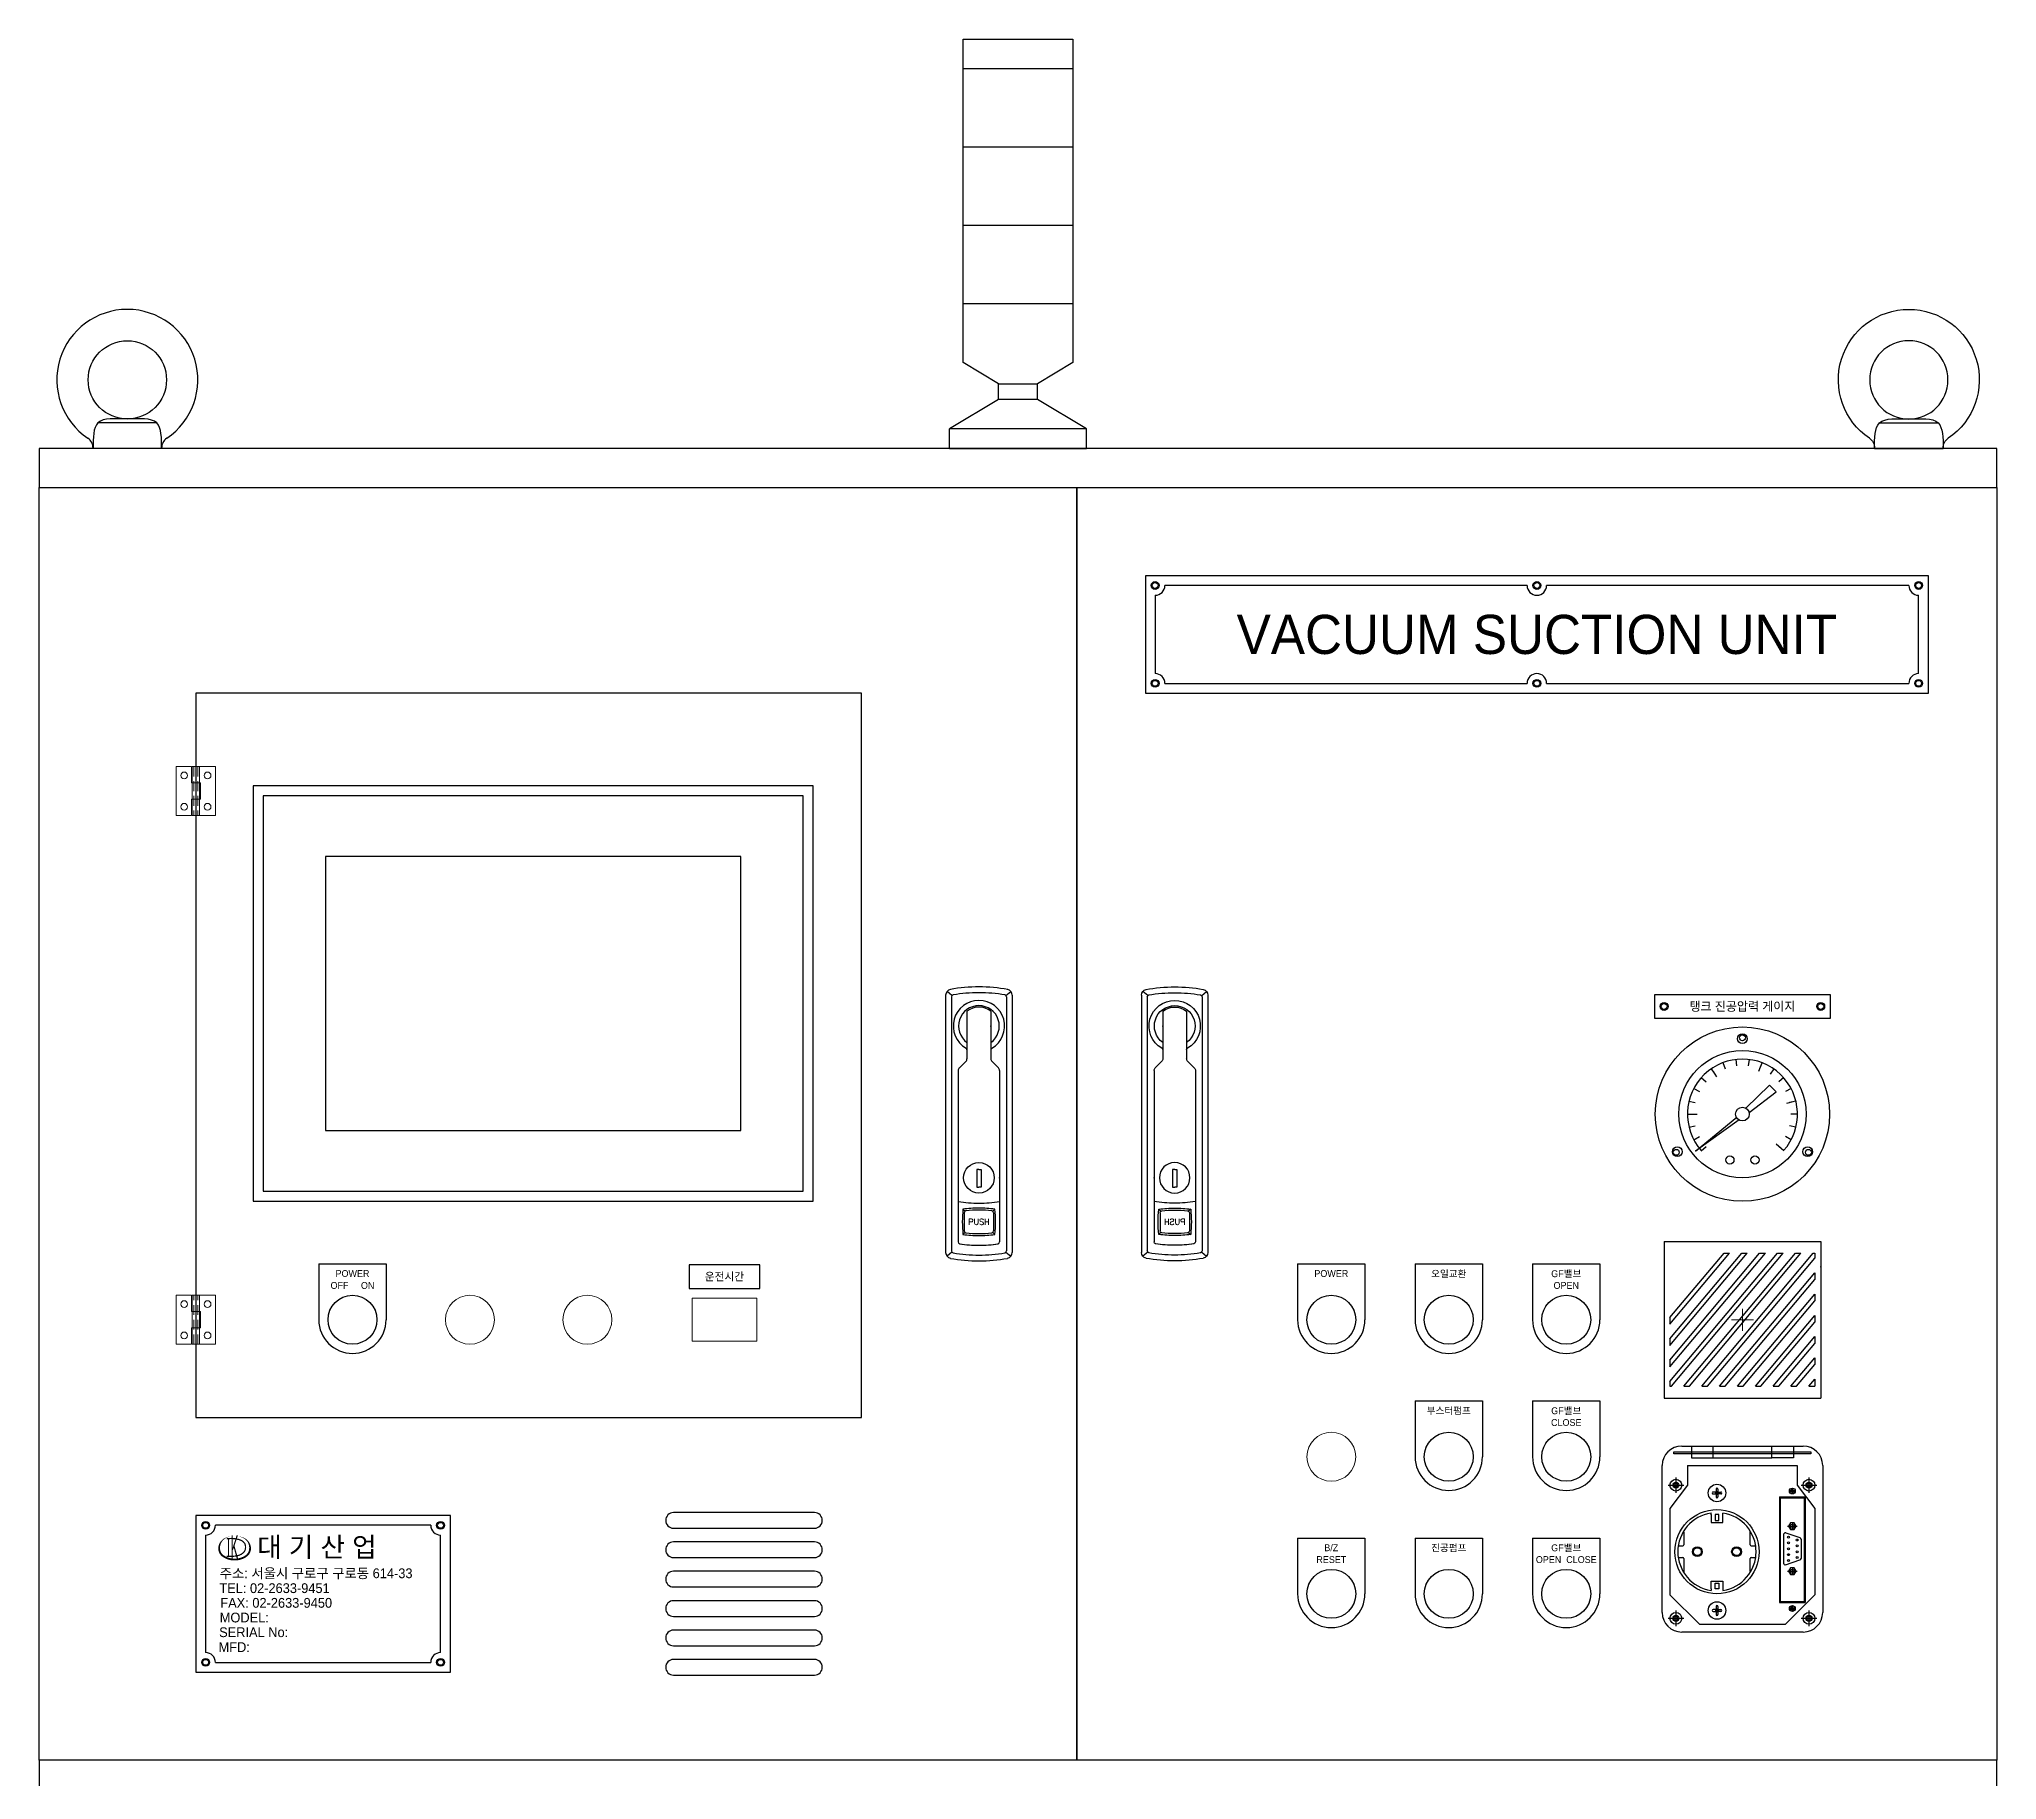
# Model space of a CAD drawing. Header units: millimetres. Extents: x 92843 to 114843, y 2721 to 9158.
# Drawn here: x 95023 to 96023, y 5728 to 6617 of the extents above; entities that cross this region are included whole.
import ezdxf
from ezdxf.enums import TextEntityAlignment as Align

# ---------------------------------------------------------------- set-up
doc = ezdxf.new("R2010")
doc.units = ezdxf.units.MM
doc.header["$LTSCALE"] = 10
doc.linetypes.add('DASHED', pattern=[0.75, 0.5, -0.25])
doc.layers.add('CENTER', color=1, linetype='Continuous', lineweight=13)
doc.layers.add('DIM', color=1, linetype='Continuous', lineweight=13)
doc.layers.add('Layer2', color=7, linetype='Continuous')
doc.styles.get("Standard").update_dxf_attribs({"font": 'txt.shx'})
doc.styles.add('style1', font='')
doc.styles.add('style2', font='')
doc.styles.get('style1').set_extended_font_data('Gulim')
doc.styles.get('style2').set_extended_font_data('Gulim')

# ---------------------------------------------------------------- blocks, each defined once
blk = doc.blocks.new('A$C65555AC7')
at = {"linetype": 'Continuous', "ltscale": 2}
for p, q in [((-28, 209), (28, 209)), ((-28, 43.8), (-28, 209)), ((28, 209), (28, 43.8)), ((-28, 194), (28, 194)), ((-28, 154), (28, 154)), ((-28, 114), (28, 114)), ((-28, 74), (28, 74)), ((-10, 33), (-28, 43.8)), ((28, 43.8), (10, 33)), ((-10, 25), (-10, 33)), ((-10, 33), (10, 33)), ((10, 25), (10, 33)), ((-10, 25), (-35, 10)), ((10, 25), (-10, 25)), ((35, 10), (10, 25)), ((-35, 0), (-35, 10)), ((35, 10), (-35, 10)), ((35, 0), (35, 10)), ((-35, 0), (35, 0))]:
    blk.add_line(p, q, dxfattribs=at)
blk = doc.blocks.new('A$C1180446B')
for p, q in [((15, 13), (-15, 13)), ((-17.5, 0.2), (-17.5, 0)), ((17.5, 0), (-17.5, 0)), ((17.5, 0.2), (17.5, 0))]:
    blk.add_line(p, q)
blk.add_circle((0, 35), 20)
for centre, radius, start, end in [((0, 35), 36, 304.0229, 235.9771), ((-23.5, 0.2), 6, 0, 55.9771), ((23.5, 0.2), 6, 124.0229, 180)]:
    blk.add_arc(centre, radius, start, end)
blk.add_open_spline([(17.5, 0), (17.5, 5.3), (17.5, 16.5), (0, 14.2), (-17.4, 16.6), (-17.5, 5.4), (-17.5, 0.2)], degree=3, knots=[0, 0, 0, 0, 13.2382, 28.37095, 43.50369, 56.55556, 56.55556, 56.55556, 56.55556])
blk = doc.blocks.new('A$C11112CA2')
for p, q in [((-16, 23.1), (-14.1, 20.4)), ((-15, 21.8), (-13.2, 19.1)), ((-10, 26.3), (-8.8, 23.2)), ((-3.4, 27.9), (-3, 24.6)), ((3.4, 27.9), (3, 24.6)), ((9.4, 24.8), (8.2, 21.7)), ((10, 26.3), (8.8, 23.2)), ((16, 23.1), (14.1, 20.4)), ((-24.9, 13.1), (-22, 11.5)), ((-21.1, 18.7), (-18.6, 16.5)), ((1.7, 3), (13.9, 14.8)), ((3.4, 0.9), (17.2, 11.3)), ((17.2, 11.3), (13.9, 14.8)), ((21.1, 18.7), (18.6, 16.5)), ((24.9, 13.1), (22, 11.5)), ((-28.1, 0), (-24.8, 0)), ((-27.3, 6.7), (-24.1, 5.9)), ((-26.5, 0), (-23.2, 0)), ((25.7, 6.3), (22.5, 5.5)), ((27.3, 6.7), (24.1, 5.9)), ((28.1, 0), (24.8, 0)), ((-27.3, -6.7), (-24.1, -5.9)), ((-23.9, -19), (-2.9, -1.5)), ((-1.7, -2.9), (-23.9, -19)), ((27.3, -6.7), (24.1, -5.9)), ((-24.9, -13.1), (-22, -11.5)), ((19.8, -17.6), (17.3, -15.4)), ((21.1, -18.7), (18.6, -16.5)), ((24.9, -13.1), (22, -11.5))]:
    blk.add_line(p, q)
blk.add_lwpolyline([(-21.1, -18.7), (-18.6, -16.5)])
for centre, radius in [((0, 0), 44.5), ((0, 0), 32.5), ((0, 0), 3.47), ((-6.4, -23.4), 2.09), ((6.4, -23.4), 2.09)]:
    blk.add_circle(centre, radius)
at = {"linetype": 'Continuous', "ltscale": 2}
for centre in [(0, 38.5), (-33.3, -19.2), (33.3, -19.2)]:
    blk.add_circle(centre, 2.5, dxfattribs=at)
blk.add_arc((0, 0), 28.1, 318.4615, 221.5385)
blk = doc.blocks.new('A$C19076AFE')
at = {"linetype": 'Continuous', "ltscale": 2}
blk.add_lwpolyline([(-5, -6), (85, -6), (85, 6), (-5, 6)], close=True, dxfattribs=at)
at = {"linetype": 'Continuous'}
for centre in [(0, 0), (80, 0)]:
    blk.add_circle(centre, 2, dxfattribs=at)
at = {"layer": 'Layer2', "style": 'style1'}
blk.add_text('탱크 진공압력 게이지', height=4.5, dxfattribs=at).set_placement((40, 0), align=Align.MIDDLE_CENTER)
blk = doc.blocks.new('A$C6EFD59F5')
at = {"linetype": 'Continuous'}
blk.add_lwpolyline([(-200, -55), (200, -55), (200, 5), (-200, 5)], close=True, dxfattribs=at)
for points in [[(-5, 0), (-190, 0)], [(190, 0), (5, 0)], [(-195, -5), (-195, -45)], [(195, -45), (195, -5)], [(-190, -50), (-5, -50)], [(5, -50), (190, -50)]]:
    blk.add_lwpolyline(points, dxfattribs=at)
for centre in [(-195, 0), (0, 0), (195, 0), (-195, -50), (0, -50), (195, -50)]:
    blk.add_circle(centre, 2)
for centre, start, end in [((-195, 0), 270, 0), ((0, 0), 180, 0), ((195, 0), 180, 270), ((-195, -50), 0, 90), ((0, -50), 0, 180), ((195, -50), 90, 180)]:
    blk.add_arc(centre, 5, start, end)
at = {"layer": 'Layer2', "style": 'style1'}
blk.add_text('VACUUM SUCTION UNIT', height=20, dxfattribs=at).set_placement((0, -25), align=Align.MIDDLE_CENTER)
blk = doc.blocks.new('A$C63FF56D9')
for p, q in [((-40, 40), (40, 40)), ((-40, 40), (-40, -40)), ((40, 40), (40, -40)), ((-37, -9.7), (-0.3, 34)), ((-37, -2.2), (-6.6, 34)), ((-37, -13.1), (2.5, 34)), ((-37, -20.6), (8.8, 34)), ((-37, 1.2), (-9.4, 34)), ((-37, -31.5), (17.9, 34)), ((-37, -24), (11.7, 34)), ((-36.2, -34), (20.8, 34)), ((-29.9, -34), (27.1, 34)), ((-27.1, -34), (29.9, 34)), ((-20.8, -34), (36.2, 34)), ((-17.9, -34), (37, 31.5)), ((-9.4, 34), (-6.6, 34)), ((-0.3, 34), (2.5, 34)), ((8.8, 34), (11.7, 34)), ((17.9, 34), (20.8, 34)), ((27.1, 34), (29.9, 34)), ((36.2, 34), (37, 34)), ((37, 34), (37, 31.5)), ((-11.7, -34), (37, 24)), ((-8.8, -34), (37, 20.6)), ((37, 24), (37, 20.6)), ((-2.5, -34), (37, 13.1)), ((37, 13.1), (37, 9.7)), ((-37, 1.2), (-37, -2.2)), ((0.3, -34), (37, 9.7)), ((6.6, -34), (37, 2.2)), ((37, 2.2), (37, -1.2)), ((-37, -9.7), (-37, -13.1)), ((9.4, -34), (37, -1.2)), ((15.7, -34), (37, -8.6)), ((37, -8.6), (37, -12.1)), ((18.6, -34), (37, -12.1)), ((24.8, -34), (37, -19.5)), ((37, -19.5), (37, -22.9)), ((-37, -20.6), (-37, -24)), ((27.7, -34), (37, -22.9)), ((-37, -31.5), (-37, -34)), ((-37, -34), (-36.2, -34)), ((-29.9, -34), (-27.1, -34)), ((-20.8, -34), (-17.9, -34)), ((-11.7, -34), (-8.8, -34)), ((-2.5, -34), (0.3, -34)), ((6.6, -34), (9.4, -34)), ((15.7, -34), (18.6, -34)), ((24.8, -34), (27.7, -34)), ((34, -34), (37, -30.4)), ((34, -34), (37, -34)), ((37, -30.4), (37, -34)), ((-40, -40), (40, -40))]:
    blk.add_line(p, q)
blk.add_point((40, 27))
at = {"layer": 'CENTER'}
for p, q in [((-5.6, 0), (5.6, 0)), ((0, -5.6), (0, 5.6))]:
    blk.add_line(p, q, dxfattribs=at)
blk = doc.blocks.new('A$C2D096CFE')
for p, q in [((6, 92), (76, 92)), ((6, 91), (6, 92)), ((76, 91), (6, 91)), ((10, 95), (72, 95)), ((15, 95), (15, 89)), ((26, 89), (26, 95)), ((56, 89), (56, 95)), ((67, 95), (67, 89)), ((76, 92), (76, 91)), ((0, 10), (0, 85)), ((15, 89), (26, 89)), ((26, 89), (56, 89)), ((67, 89), (56, 89)), ((82, 85), (82, 10)), ((27.5, 71.5), (26, 71.5)), ((26, 70.5), (27.5, 70.5)), ((27, 71), (29, 71)), ((27.5, 73), (27.5, 72)), ((27.5, 72), (27.5, 71.5)), ((27.5, 70.5), (27.5, 69)), ((28, 72), (28, 70)), ((28.5, 73), (28.5, 71.5)), ((28.5, 71.5), (30, 71.5)), ((30, 70.5), (28.5, 70.5)), ((28.5, 70.5), (28.5, 69)), ((65.7, 72.2), (65.5, 72.2)), ((65.7, 71.7), (65.5, 71.7)), ((66.2, 72.2), (65.7, 72.2)), ((65.7, 71.7), (66.2, 71.7)), ((66, 72), (67, 72)), ((66.2, 72.7), (66.2, 73)), ((66.2, 72.7), (66.2, 72.2)), ((66.2, 71.7), (66.2, 71.2)), ((66.2, 71.2), (66.2, 71)), ((66.5, 72.5), (66.5, 71.5)), ((66.7, 72.7), (66.7, 73)), ((66.7, 72.7), (66.7, 72.2)), ((66.7, 72.2), (67.2, 72.2)), ((67.2, 71.7), (66.7, 71.7)), ((66.7, 71.7), (66.7, 71.2)), ((66.7, 71.2), (66.7, 71)), ((67.2, 72.2), (67.5, 72.2)), ((67.2, 71.7), (67.5, 71.7)), ((25, 59.9), (25, 60.8)), ((31, 59.9), (31, 60.7)), ((60, 69), (60, 15)), ((60, 69), (73, 69)), ((60.5, 68.5), (72.5, 68.5)), ((60.5, 15.5), (60.5, 68.5)), ((72.5, 68.5), (72.5, 18.5)), ((73, 69), (73, 15)), ((11, 51), (11, 51.5)), ((11, 51), (11, 44.5)), ((25, 60), (25, 56)), ((25, 56), (31, 56)), ((27, 60), (27, 57)), ((29, 60), (27, 60)), ((27, 57), (29, 57)), ((29, 57), (29, 60)), ((31, 56), (31, 60)), ((45, 51), (45, 51.5)), ((45, 44.5), (45, 51)), ((63.1, 50.6), (70.3, 48.2)), ((64, 54), (69, 54)), ((66.5, 56), (66.5, 52)), ((8.2, 44), (10.5, 44)), ((45.5, 44), (48, 44)), ((62, 49.8), (62, 34.9)), ((70.4, 48.2), (70.3, 48.2)), ((71, 47.4), (71, 37.5)), ((8.2, 38), (10.5, 38)), ((11, 37.5), (11, 30.4)), ((45, 31), (45, 37.5)), ((45, 31), (45, 30.5)), ((45.5, 38), (48, 38)), ((63, 34.3), (70.4, 36.8)), ((64, 31), (69, 31)), ((66.5, 33), (66.5, 29)), ((25, 22), (25, 26)), ((25, 26), (31, 26)), ((25, 22), (25, 21.2)), ((27, 22), (27, 25)), ((27, 25), (29, 25)), ((29, 22), (27, 22)), ((29, 25), (29, 22)), ((31, 26), (31, 22)), ((31, 22), (31, 21.2)), ((27.5, 11.5), (26, 11.5)), ((26, 10.5), (27.5, 10.5)), ((27, 11), (29, 11)), ((27.5, 13), (27.5, 12)), ((27.5, 12), (27.5, 11.5)), ((27.5, 10.5), (27.5, 9)), ((28, 12), (28, 10.5)), ((28, 10.5), (28, 10)), ((28.5, 13), (28.5, 11.5)), ((28.5, 11.5), (30, 11.5)), ((28.5, 10.5), (28.5, 9)), ((30, 10.5), (28.5, 10.5)), ((60, 15), (73, 15)), ((72.5, 15.5), (60.5, 15.5)), ((65.7, 12.2), (65.5, 12.2)), ((65.7, 11.7), (65.5, 11.7)), ((66.2, 12.2), (65.7, 12.2)), ((65.7, 11.7), (66.2, 11.7)), ((66, 12), (67, 12)), ((66.2, 12.7), (66.2, 13)), ((66.2, 12.7), (66.2, 12.2)), ((66.2, 11.7), (66.2, 11.2)), ((66.2, 11.2), (66.2, 11)), ((66.5, 12.5), (66.5, 11.5)), ((66.7, 12.7), (66.7, 13)), ((66.7, 12.7), (66.7, 12.2)), ((66.7, 12.2), (67.2, 12.2)), ((66.7, 11.7), (66.7, 11.2)), ((67.2, 11.7), (66.7, 11.7)), ((66.7, 11.2), (66.7, 11)), ((67.2, 12.2), (67.5, 12.2)), ((67.2, 11.7), (67.5, 11.7)), ((72.5, 18.5), (72.5, 15.5)), ((72, 0), (10, 0))]:
    blk.add_line(p, q)
at = {"color": 1}
for p, q in [((3, 75), (11, 75)), ((7, 79), (7, 71)), ((71, 75), (79, 75)), ((75, 79), (75, 71)), ((7, 11), (7, 3)), ((75, 11), (75, 3)), ((3, 7), (11, 7)), ((71, 7), (79, 7))]:
    blk.add_line(p, q, dxfattribs=at)
for points in [[(64.5, 54), (65.5, 52.3), (67.5, 52.3), (68.5, 54), (67.5, 55.7), (65.5, 55.7)], [(64.5, 31), (65.5, 29.3), (67.5, 29.3), (68.5, 31), (67.5, 32.7), (65.5, 32.7)]]:
    blk.add_lwpolyline(points, close=True)
for centre, radius in [((7, 75), 3), ((7, 75), 1.5), ((28, 71), 4.5), ((66.5, 72), 1.5), ((75, 75), 3), ((75, 75), 1.5), ((28, 41), 21.5), ((66.5, 54), 1), ((18, 41), 2.5), ((18, 41), 2), ((38, 41), 2.5), ((38, 41), 2), ((64.5, 48.5), 0.5), ((64.5, 45.5), 0.5), ((64.5, 42.5), 0.5), ((69, 47), 0.5), ((69, 44), 0.5), ((69, 41), 0.5), ((64.5, 39.5), 0.5), ((64.5, 36.5), 0.5), ((66.5, 31), 1), ((69, 38), 0.5), ((28, 11), 4.5), ((66.5, 12), 1.5), ((7, 7), 3), ((7, 7), 1.5), ((75, 7), 3), ((75, 7), 1.5)]:
    blk.add_circle(centre, radius)
for centre, radius, start, end in [((10, 85), 10, 90, 180), ((72, 85), 10, 0, 90), ((26, 71), 0.5, 90, 270), ((28, 73), 0.5, 0, 180), ((30, 71), 0.5, 270, 90), ((65.5, 72), 0.25, 90, 270), ((66.5, 73), 0.25, 0, 180), ((66.5, 71), 0.25, 180, 0), ((67.5, 72), 0.25, 270, 90), ((28, 41), 20, 98.6371, 261.3758), ((28, 69), 0.5, 180, 0), ((28, 41), 20, 278.5959, 81.3801), ((62.9, 49.7), 0.911, 73.5236, 188.0036), ((10.5, 44.5), 0.5, 270, 0), ((45.5, 44.5), 0.5, 180, 270), ((69.9, 47.2), 1.1, 3.7138, 64.2392), ((10.5, 37.5), 0.5, 0, 90), ((45.5, 37.5), 0.5, 90, 180), ((62.8, 35.1), 0.761, 175.7678, 294.1763), ((70.1, 37.7), 0.908, 284.5541, 0.683), ((26, 11), 0.5, 90, 270), ((28, 13), 0.5, 0, 180), ((30, 11), 0.5, 270, 90), ((65.5, 12), 0.25, 90, 270), ((66.5, 13), 0.25, 0, 180), ((66.5, 11), 0.25, 180, 0), ((67.5, 12), 0.25, 270, 90), ((10, 10), 10, 180, 270), ((28, 9), 0.5, 180, 0), ((72, 10), 10, 270, 0)]:
    blk.add_arc(centre, radius, start, end)
blk = doc.blocks.new('A$C75902C83')
for p, q in [((-17.2, 28.5), (17.2, 28.5)), ((-17.2, 28.5), (-17.2, 0)), ((-17.2, 28.5), (-17.2, 0)), ((17.2, 28.5), (17.2, 0)), ((17.2, 28.5), (17.2, 0))]:
    blk.add_line(p, q)
at = {"ltscale": 2}
blk.add_circle((0, 0), 12.5, dxfattribs=at)
blk.add_arc((0, 0), 17.2, 180, 0)
at = {"layer": 'Layer2', "style": 'style2'}
blk.add_text('POWER', height=3.5, dxfattribs=at).set_placement((0, 23.6), align=Align.MIDDLE)
blk = doc.blocks.new('A$C0A5047A4')
for p, q in [((-17.2, 28.5), (17.2, 28.5)), ((-17.2, 28.5), (-17.2, 0)), ((-17.2, 28.5), (-17.2, 0)), ((17.2, 28.5), (17.2, 0)), ((17.2, 28.5), (17.2, 0))]:
    blk.add_line(p, q)
at = {"ltscale": 2}
blk.add_circle((0, 0), 12.5, dxfattribs=at)
blk.add_arc((0, 0), 17.2, 180, 0)
at = {"layer": 'Layer2', "style": 'style2'}
for s, p in [('B/Z', (0, 23.6)), ('RESET', (0, 17.5))]:
    blk.add_text(s, height=3.5, dxfattribs=at).set_placement(p, align=Align.MIDDLE)
blk = doc.blocks.new('A$C2C1C433C')
for p, q in [((-17.2, 28.5), (17.2, 28.5)), ((-17.2, 28.5), (-17.2, 0)), ((-17.2, 28.5), (-17.2, 0)), ((17.2, 28.5), (17.2, 0)), ((17.2, 28.5), (17.2, 0))]:
    blk.add_line(p, q)
at = {"ltscale": 2}
blk.add_circle((0, 0), 12.5, dxfattribs=at)
blk.add_arc((0, 0), 17.2, 180, 0)
at = {"layer": 'Layer2', "style": 'style2'}
blk.add_text('오일교환', height=3.5, dxfattribs=at).set_placement((0, 23.6), align=Align.MIDDLE)
blk = doc.blocks.new('A$C10FA197B')
for p, q in [((-17.2, 28.5), (17.2, 28.5)), ((-17.2, 28.5), (-17.2, 0)), ((-17.2, 28.5), (-17.2, 0)), ((17.2, 28.5), (17.2, 0)), ((17.2, 28.5), (17.2, 0))]:
    blk.add_line(p, q)
at = {"ltscale": 2}
blk.add_circle((0, 0), 12.5, dxfattribs=at)
blk.add_arc((0, 0), 17.2, 180, 0)
at = {"layer": 'Layer2', "style": 'style2'}
blk.add_text('진공펌프', height=3.5, dxfattribs=at).set_placement((0, 23.6), align=Align.MIDDLE)
blk = doc.blocks.new('A$C0A5605D1')
for p, q in [((-17.2, 28.5), (17.2, 28.5)), ((-17.2, 28.5), (-17.2, 0)), ((-17.2, 28.5), (-17.2, 0)), ((17.2, 28.5), (17.2, 0)), ((17.2, 28.5), (17.2, 0))]:
    blk.add_line(p, q)
at = {"ltscale": 2}
blk.add_circle((0, 0), 12.5, dxfattribs=at)
blk.add_arc((0, 0), 17.2, 180, 0)
at = {"layer": 'Layer2', "style": 'style2'}
for s, p in [('GF밸브', (0, 23.6)), ('OPEN', (0, 17.5))]:
    blk.add_text(s, height=3.5, dxfattribs=at).set_placement(p, align=Align.MIDDLE)
blk = doc.blocks.new('A$C690C5DB2')
for p, q in [((-17.2, 28.5), (17.2, 28.5)), ((-17.2, 28.5), (-17.2, 0)), ((-17.2, 28.5), (-17.2, 0)), ((17.2, 28.5), (17.2, 0)), ((17.2, 28.5), (17.2, 0))]:
    blk.add_line(p, q)
at = {"ltscale": 2}
blk.add_circle((0, 0), 12.5, dxfattribs=at)
blk.add_arc((0, 0), 17.2, 180, 0)
at = {"layer": 'Layer2', "style": 'style2'}
for s, p in [('GF밸브', (0, 23.6)), ('CLOSE', (0, 17.5))]:
    blk.add_text(s, height=3.5, dxfattribs=at).set_placement(p, align=Align.MIDDLE)
blk = doc.blocks.new('A$C1FD2517B')
for p, q in [((-17.2, 28.5), (17.2, 28.5)), ((-17.2, 28.5), (-17.2, 0)), ((-17.2, 28.5), (-17.2, 0)), ((17.2, 28.5), (17.2, 0)), ((17.2, 28.5), (17.2, 0))]:
    blk.add_line(p, q)
at = {"ltscale": 2}
blk.add_circle((0, 0), 12.5, dxfattribs=at)
blk.add_arc((0, 0), 17.2, 180, 0)
at = {"layer": 'Layer2', "style": 'style2'}
for s, p in [('GF밸브', (0, 23.6)), ('OPEN  CLOSE', (0, 17.5))]:
    blk.add_text(s, height=3.5, dxfattribs=at).set_placement(p, align=Align.MIDDLE)
blk = doc.blocks.new('A$C3D711DBA')
for p, q in [((-17.2, 28.5), (17.2, 28.5)), ((-17.2, 28.5), (-17.2, 0)), ((-17.2, 28.5), (-17.2, 0)), ((17.2, 28.5), (17.2, 0)), ((17.2, 28.5), (17.2, 0))]:
    blk.add_line(p, q)
at = {"ltscale": 2}
blk.add_circle((0, 0), 12.5, dxfattribs=at)
blk.add_arc((0, 0), 17.2, 180, 0)
at = {"layer": 'Layer2', "style": 'style2'}
blk.add_text('부스터펌프', height=3.5, dxfattribs=at).set_placement((0, 23.6), align=Align.MIDDLE)
blk = doc.blocks.new('A$C6F3947D2')
at = {"linetype": 'Continuous', "ltscale": 2}
for name, p in [('A$C6EFD59F5', (105, 515)), ('A$C19076AFE', (170, 300)), ('A$C11112CA2', (210, 245))]:
    blk.add_blockref(name, p, dxfattribs=at)
blk.add_blockref('A$C63FF56D9', (210, 140))
at = {"ltscale": 2}
for name, p in [('A$C75902C83', (0, 140)), ('A$C2C1C433C', (60, 140)), ('A$C0A5605D1', (120, 140)), ('A$C3D711DBA', (60, 70)), ('A$C690C5DB2', (120, 70)), ('A$C0A5047A4', (0, 0)), ('A$C10FA197B', (60, 0)), ('A$C1FD2517B', (120, 0))]:
    blk.add_blockref(name, p, dxfattribs=at)
at = {"linetype": 'Continuous'}
blk.add_blockref('A$C2D096CFE', (169, -19.5), dxfattribs=at)
blk = doc.blocks.new('방수평면회전-KA-604D-정면')
for p, q in [((-17, 135.7), (-17, 4.3)), ((-13.8, 135.5), (-16.3, 137.6)), ((-14, 134.9), (-14, 5.1)), ((13.8, 135.5), (16.3, 137.6)), ((14, 134.9), (14, 5.1)), ((17, 135.7), (17, 4.3)), ((-6.1, 127.5), (-6.1, 109)), ((6.1, 127.5), (6.1, 109)), ((-6.1, 110.5), (-6.1, 103.3)), ((6.1, 110.5), (6.1, 103.3)), ((-6.7, 101.9), (-10, 98.6)), ((6.7, 101.9), (10, 98.6)), ((-10.6, 97.2), (-10.6, 9.8)), ((10.5, 97.2), (10.5, 9.8)), ((-1.1, 46.8), (-1.1, 37.7)), ((0, 46.8), (-1.1, 46.8)), ((0, 46.8), (1.1, 46.8)), ((1.1, 46.8), (1.1, 37.7)), ((-1.1, 37.7), (0, 37.7)), ((1.1, 37.7), (0, 37.7)), ((-8.2, 26.5), (-7.1, 25.4)), ((-7.5, 24.6), (-7.5, 15.4)), ((8.2, 26.5), (7.1, 25.4)), ((7.5, 24.6), (7.5, 15.4)), ((13.9, 20), (14, 20)), ((-7.1, 14.6), (-8.2, 13.5)), ((7.1, 14.6), (8.2, 13.5)), ((-13.8, 4.5), (-16.3, 2.4)), ((13.8, 4.5), (16.3, 2.4))]:
    blk.add_line(p, q)
blk.add_circle((0, 42.5), 7.8)
for centre, radius, start, end in [((0, 60), 80, 90, 100.4757), ((0, 60), 80, 79.369, 90), ((-14, 135.7), 3, 100.4757, 180), ((-13, 134.9), 1, 99.849, 180), ((0, 60), 77, 90, 99.849), ((0, 120), 13.1, 90, 239.7651), ((0, 120), 10.4, 305.9041, 234.0959), ((0, 60), 77, 80.0797, 90), ((0, 120), 13.1, 300.2349, 90), ((13, 134.9), 1, 0, 80.151), ((14, 135.7), 3, 0, 79.5243), ((0, 120), 9.7, 51.0335, 128.9665), ((-8.1, 103.3), 2, 315, 0), ((-7.1, 107.8), 1, 0, 59.7651), ((7.1, 107.8), 1, 120.2349, 180), ((8.1, 103.3), 2, 180, 225), ((-8.6, 97.2), 2, 135, 180), ((8.5, 97.2), 2, 0, 45), ((0, 89.5), 60, 259.8728, 270), ((0, 89.5), 60, 270, 280.1272), ((52.4, 20), 60.9, 173.9192, 186.0808), ((0, -33.9), 60.9, 90, 97.6977), ((-6.5, 24.6), 1, 96.3251, 180), ((0, -34), 60, 90, 96.3251), ((0, -33.9), 60.9, 82.3023, 90), ((0, -34), 60, 83.6749, 90), ((6.5, 24.6), 1, 0, 83.6749), ((-52.4, 20), 60.9, 353.9192, 6.0808), ((0, 73.9), 60.9, 262.3023, 270), ((-6.5, 15.4), 1, 180, 263.6749), ((0, 74), 60, 263.6749, 270), ((0, 74), 60, 270, 276.3251), ((0, 73.9), 60.9, 270, 277.6977), ((6.5, 15.4), 1, 276.3251, 0), ((-14, 4.3), 3, 180, 259.5243), ((0, 80), 80, 259.5243, 270), ((-13, 5.1), 1, 180, 260.151), ((0, 80), 77, 260.151, 270), ((-9.6, 9.8), 1, 180, 260.6849), ((0, 68), 60, 260.488, 270), ((0, 68), 60, 260.6849, 270), ((0, 68), 60, 270, 279.3151), ((0, 68), 60, 270, 279.512), ((0, 80), 77, 270, 279.9203), ((0, 80), 80, 270, 280.5191), ((9.5, 9.8), 1, 279.3151, 0), ((13, 5.1), 1, 279.849, 0), ((14, 4.3), 3, 280.4757, 0)]:
    blk.add_arc(centre, radius, start, end)
for p in [(6, 120), (10.5, 42.5), (10.5, 42.5)]:
    blk.add_point(p)
blk.add_text('PUSH', height=3).set_placement((0, 20), align=Align.MIDDLE_CENTER)
blk = doc.blocks.new('경첩 25길이')
at = {"color": 7, "linetype": 'Continuous'}
for p, q in [((-10, -25), (-10, 0)), ((1.9, 0), (-10, 0)), ((-1.9, 0), (-1.9, -25)), ((1.9, 0), (1.9, -25)), ((2.3, -8.33334), (2.3, 0)), ((10, 0), (2.3, 0)), ((2.3, -8.33334), (-2.3, -8.33334)), ((-2.3, -16.66667), (-2.3, -8.33334)), ((10, -25), (10, 0)), ((2.3, -16.66667), (-2.3, -16.66667)), ((2.3, -16.66667), (-2.3, -16.66667)), ((-2.3, -16.66667), (2.3, -16.66667)), ((2.3, -16.66667), (2.3, -25)), ((-10, -25), (1.9, -25)), ((2.3, -25), (10, -25))]:
    blk.add_line(p, q, dxfattribs=at)
at = {"color": 3, "linetype": 'DASHED'}
for p, q in [((-1, -25), (-1, 0)), ((1, -25), (1, 0))]:
    blk.add_line(p, q, dxfattribs=at)
at = {"color": 7, "linetype": 'Continuous'}
for centre in [(-6, -4.5), (6, -4.5), (-6, -20.5), (-6, -20.5), (-6, -20.5), (6, -20.5), (6, -20.5), (6, -20.5)]:
    blk.add_circle(centre, 1.7, dxfattribs=at)
blk = doc.blocks.new('A$C3776337D')
at = {"linetype": 'Continuous', "ltscale": 2}
for points in [[(36, 75, 1), (36, 83), (-36, 83, 1), (-36, 75)], [(36, 60, 1), (36, 68), (-36, 68, 1), (-36, 60)], [(36, 45, 1), (36, 53), (-36, 53, 1), (-36, 45)], [(36, 30, 1), (36, 38), (-36, 38, 1), (-36, 30)], [(36, 15, 1), (36, 23), (-36, 23, 1), (-36, 15)], [(36, 0, 1), (36, 8), (-36, 8, 1), (-36, 0)]]:
    blk.add_lwpolyline(points, format="xyb", close=True, dxfattribs=at)
blk = doc.blocks.new('A$C6C5550B9')
at = {"linetype": 'Continuous'}
blk.add_lwpolyline([(-5, -5), (125, -5), (125, 75), (-5, 75)], close=True, dxfattribs=at)
for points in [[(115, 70), (5, 70)], [(0, 65), (0, 5)], [(120, 5), (120, 65)], [(5, 0), (115, 0)]]:
    blk.add_lwpolyline(points, dxfattribs=at)
at = {"color": 1, "lineweight": 20}
blk.add_lwpolyline([(12.8, 64.2, 0, 0.473, 0.19281), (8.6, 62.4, 0.473, 0.932, 0.19952), (6.9, 58.3, 0.932, 0.932, 0.2379), (8.8, 54.4, 0.932, 0.932, 0.1605), (14.8, 52.5, 0.932, 0.932, 0.1605), (20.8, 54.4, 0.932, 0.932, 0.2379), (22.7, 58.3, 0.932, 0.473, 0.19952), (21, 62.4, 0.473, 0, 0.19281), (16.8, 64.2, 0, 0, 0)], format="xyseb", dxfattribs=at)
at = {"color": 1, "lineweight": 20, "const_width": 0.621}
for points in [[(10.7, 63.1), (13.3, 63.3), (15.4, 63.1), (17.1, 62.7), (18.4, 62.2), (19.3, 61.5), (20, 60.7), (20.3, 59.8), (20.4, 58.8), (20.3, 57.9), (20, 56.9), (19.3, 56.1), (18.4, 55.3), (17.1, 54.7), (15.4, 54.3), (13.3, 54.1), (10.7, 54.2)], [(11.7, 54.2), (11.7, 63.2)]]:
    blk.add_lwpolyline(points, dxfattribs=at)
at = {"linetype": 'Continuous'}
for centre in [(0, 70), (120, 70), (0, 0), (120, 0)]:
    blk.add_circle(centre, 2, dxfattribs=at)
for centre, start, end in [((0, 70), 270, 0), ((120, 70), 180, 270), ((0, 0), 0, 90), ((120, 0), 90, 180)]:
    blk.add_arc(centre, 5, start, end, dxfattribs=at)
at = {"layer": 'Layer2', "color": 1, "lineweight": 20, "style": 'style1', "width": 0.379843}
blk.add_text('K', height=12.4, dxfattribs=at).set_placement((12.8, 52.5), (16.8, 52.5), align=Align.FIT)
at = {"layer": 'Layer2', "style": 'style2'}
for s, height, p in [('대 기 산 업', 10, (26.3, 53.9)), ('TEL: 02-2633-9451', 5, (7, 35.4)), ('주소: 서울시 구로구 구로동 614-33', 5, (7.2, 43)), ('FAX: 02-2633-9450', 5, (7.5, 27.9)), ('MODEL:', 5, (7.2, 20.4)), ('SERIAL No:', 5, (6.9, 12.9)), ('MFD: ', 5, (6.6, 5.3))]:
    blk.add_text(s, height=height, dxfattribs=at).set_placement(p)
blk = doc.blocks.new('A$C34173BD2')
for p, q in [((-17.2, 28.5), (17.2, 28.5)), ((-17.2, 28.5), (-17.2, 0)), ((-17.2, 28.5), (-17.2, 0)), ((17.2, 28.5), (17.2, 0)), ((17.2, 28.5), (17.2, 0))]:
    blk.add_line(p, q)
at = {"ltscale": 2}
blk.add_circle((0, 0), 12.5, dxfattribs=at)
blk.add_arc((0, 0), 17.2, 180, 0)
at = {"layer": 'Layer2', "style": 'style2'}
for s, p in [('POWER', (0, 23.6)), ('OFF     ON', (0, 17.5))]:
    blk.add_text(s, height=3.5, dxfattribs=at).set_placement(p, align=Align.MIDDLE)
blk = doc.blocks.new('A$C75D67CB3')
blk.add_lwpolyline([(-18, 5), (18, 5), (18, 17), (-18, 17)], close=True)
at = {"layer": 'Layer2', "style": 'style2'}
blk.add_text('운전시간', height=4, dxfattribs=at).set_placement((0, 11), align=Align.MIDDLE_CENTER)
blk = doc.blocks.new('A$C3D0A62ED')
at = {"linetype": 'Continuous', "ltscale": 2}
for p, q in [((-28, 40.5), (28, 40.5)), ((-28, 40.5), (-28, 30.5)), ((28, 40.5), (28, 30.5)), ((-28, 30.5), (-37, 18.5)), ((28, 30.5), (37, 18.5)), ((-37, 18.5), (-37, -25.5)), ((37, 18.5), (37, -25.5)), ((-22, -40.5), (-37, -25.5)), ((37, -25.5), (22, -40.5)), ((-22, -40.5), (22, -40.5))]:
    blk.add_line(p, q, dxfattribs=at)
for centre in [(-34, 30.5), (34, 30.5), (-34, -37.5), (34, -37.5)]:
    blk.add_circle(centre, 1, dxfattribs=at)

msp = doc.modelspace()

# ---------------------------------------------------------------- linework, layer by layer
at = {"ltscale": 2}
for points in [[(95022.7, 6388.4), (96022.7, 6388.4), (96022.7, 6408.4), (95022.7, 6408.4)], [(95552.7, 5738.4), (95022.7, 5738.4), (95022.7, 6388.4), (95552.7, 6388.4)], [(95552.7, 6388.4), (96022.7, 6388.4), (96022.7, 5738.4), (95552.7, 5738.4)]]:
    msp.add_lwpolyline(points, close=True, dxfattribs=at)
at = {"linetype": 'Continuous', "ltscale": 2}
for points in [[(95102.7, 5913.4), (95442.7, 5913.4), (95442.7, 6283.4), (95102.7, 6283.4)], [(95022.7, 5718.4), (96022.7, 5718.4), (96022.7, 5738.4), (95022.7, 5738.4)]]:
    msp.add_lwpolyline(points, close=True, dxfattribs=at)
at = {"linetype": 'Continuous'}
for points in [[(95132, 6024), (95418, 6024), (95418, 6236), (95132, 6236)], [(95137, 6029), (95413, 6029), (95413, 6231), (95137, 6231)], [(95169, 6060.1), (95381, 6060.1), (95381, 6199.9), (95169, 6199.9)]]:
    msp.add_lwpolyline(points, close=True, dxfattribs=at)
at = {"lineweight": 13, "ltscale": 3}
msp.add_lwpolyline([(95356.2, 5952.4), (95389.2, 5952.4), (95389.2, 5974.4), (95356.2, 5974.4)], close=True, dxfattribs=at)
for centre in [(95592.7, 6338.4), (95787.7, 6338.4), (95982.7, 6338.4), (95592.7, 6288.4), (95787.7, 6288.4), (95982.7, 6288.4)]:
    msp.add_circle(centre, 1.5)
at = {"linetype": 'Continuous'}
for centre in [(95852.7, 6123.4), (95932.7, 6123.4), (95107.7, 5858.4), (95227.7, 5858.4), (95107.7, 5788.4), (95227.7, 5788.4)]:
    msp.add_circle(centre, 1.5, dxfattribs=at)
at = {"linetype": 'Continuous', "ltscale": 2}
for centre, radius in [((95892.7, 6068.4), 32.5), ((95892.7, 6107.4), 1.5), ((95858.9, 6048.9), 1.5), ((95926.4, 6048.9), 1.5)]:
    msp.add_circle(centre, radius, dxfattribs=at)
at = {"lineweight": 13, "ltscale": 3}
for centre in [(95182.7, 5963.4), (95242.7, 5963.4), (95302.7, 5963.4), (95682.7, 5963.4), (95742.7, 5963.4), (95802.7, 5963.4), (95682.7, 5893.4), (95742.7, 5893.4), (95802.7, 5893.4), (95802.7, 5893.4), (95682.7, 5823.4), (95742.7, 5823.4), (95802.7, 5823.4), (95802.7, 5823.4)]:
    msp.add_circle(centre, 12.5, dxfattribs=at)

# ---------------------------------------------------------------- block references
at = {"linetype": 'Continuous', "ltscale": 2}
for name, p in [('A$C65555AC7', (95522.7, 6408.4)), ('A$C1180446B', (95067.7, 6408.4)), ('A$C6C5550B9', (95107.7, 5788.4)), ('A$C3776337D', (95382.7, 5781.9))]:
    msp.add_blockref(name, p, dxfattribs=at)
at = {"linetype": 'Continuous', "ltscale": 2, "xscale": -1}
msp.add_blockref('A$C1180446B', (95977.7, 6408.4), dxfattribs=at)
at = {"ltscale": 2}
for name, p in [('A$C6F3947D2', (95682.7, 5823.4)), ('A$C34173BD2', (95182.7, 5963.4)), ('A$C75D67CB3', (95372.7, 5974.4)), ('A$C3D0A62ED', (95892.7, 5848.4))]:
    msp.add_blockref(name, p, dxfattribs=at)
at = {"color": 3, "linetype": 'Continuous', "lineweight": 9, "ltscale": 2}
msp.add_blockref('방수평면회전-KA-604D-정면', (95502.7, 5993.4), dxfattribs=at)
at = {"color": 3, "linetype": 'Continuous', "lineweight": 9, "ltscale": 2, "xscale": -1}
msp.add_blockref('방수평면회전-KA-604D-정면', (95602.7, 5993.4), dxfattribs=at)
at = {"layer": 'DIM', "linetype": 'Continuous', "ltscale": 2, "rotation": 180}
msp.add_blockref('경첩 25길이', (95102.7, 6220.9), dxfattribs=at)
at = {"layer": 'DIM', "linetype": 'Continuous', "ltscale": 2, "xscale": -1}
msp.add_blockref('경첩 25길이', (95102.7, 5975.9), dxfattribs=at)

doc.saveas('drawing.dxf')
